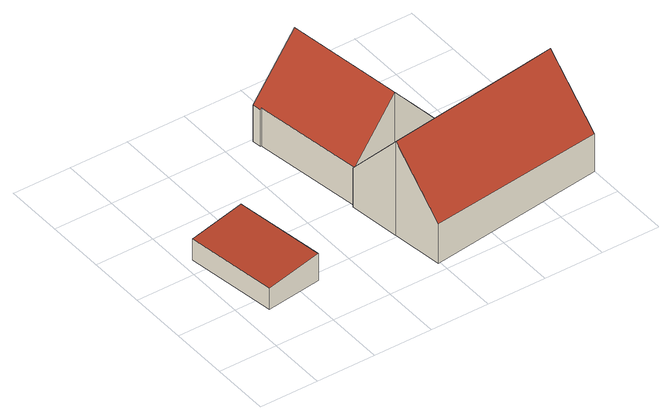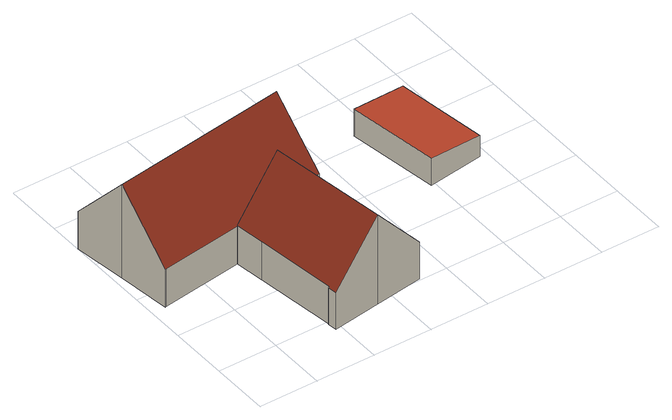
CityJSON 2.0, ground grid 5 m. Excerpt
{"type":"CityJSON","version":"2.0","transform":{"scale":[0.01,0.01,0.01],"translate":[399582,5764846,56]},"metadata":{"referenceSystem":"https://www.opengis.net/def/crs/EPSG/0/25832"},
"CityObjects":{
"building1":{"type":"Building","attributes":{"Gemeindeschluessel":"05515000","Geometrietyp2DReferenz":"3000","function":"31001_2460","roofType":"2100","measuredHeight":2.46},"geometry":[{"type":"Solid","lod":"2","boundaries":[[[[0,1,2,3]],[[4,5,1,0]],[[6,7,5,4]],[[3,2,7,6]],[[4,0,3,6]],[[1,5,7,2]]]],"semantics":{"surfaces":[{"type":"WallSurface"},{"type":"RoofSurface"},{"type":"GroundSurface"}],"values":[[0,0,0,0,1,2]]}}]},
"building2":{"type":"Building","attributes":{"Gemeindeschluessel":"05515000","Geometrietyp2DReferenz":"3000","function":"31001_1000"},"address":[{"country":"Germany","locality":"Münster","thoroughfareNumber":"79","thoroughfareName":"Rösteberg"}],"children":["building2-1","building2-2"]},
"building2-1":{"type":"BuildingPart","attributes":{"roofType":"3100","measuredHeight":8.14},"parents":["building2"],"geometry":[{"type":"Solid","lod":"2","boundaries":[[[[8,9,10,11]],[[12,13,9,8]],[[14,15,13,12]],[[16,17,15,14]],[[18,19,20,21]],[[22,23,19,18]],[[24,25,23,22]],[[26,27,25,24]],[[28,29,27,26]],[[30,31,29,28]],[[11,10,31,30]],[[24,22,18,21,32,33,26]],[[34,16,14,12,8,11,30,28,26,33]],[[9,13,15,17,35,20,19,23,25,27,29,31,10]],[[34,33,36]],[[17,16,34,36,35]],[[36,33,32]],[[20,35,36,32,21]]]],"semantics":{"surfaces":[{"type":"WallSurface"},{"type":"RoofSurface"},{"type":"GroundSurface"},{"type":"ClosureSurface"}],"values":[[0,0,0,0,0,0,0,0,0,0,0,1,1,2,0,3,0,3]]}}]},
"building2-2":{"type":"BuildingPart","attributes":{"roofType":"3100","measuredHeight":8.56},"parents":["building2"],"geometry":[{"type":"Solid","lod":"2","boundaries":[[[[37,15,17,16,38]],[[39,40,15,37]],[[41,42,40,39]],[[43,44,42,41]],[[45,46,44,43]],[[47,48,46,45]],[[49,50,48,47]],[[51,52,50,49]],[[53,21,20,52,51]],[[47,45,43,49]],[[41,39,37,38,34,36,32,53,51,49,43]],[[15,40,42,44,46,48,50,52,20,35,17]],[[16,34,38]],[[21,53,32]],[[16,17,35,36,34]],[[35,20,21,32,36]]]],"semantics":{"surfaces":[{"type":"WallSurface"},{"type":"RoofSurface"},{"type":"GroundSurface"},{"type":"ClosureSurface"}],"values":[[0,0,0,0,0,0,0,0,0,1,1,2,0,0,3,3]]}}]}
},
"vertices":[
[189,343,305],[189,343,114],[663,407,114],[663,407,360],[75,1125,305],[75,1125,114],[549,1188,360],[549,1188,114],
[2144,1333,440],[2144,1333,95],[2050,2020,95],[2050,2020,435],[2178,1085,441],[2178,1085,95],[2179,1085,441],[2179,1085,95],[2179,1079,441],[2179,1079,95],[1249,1904,443],[1249,1904,95],[1385,960,95],[1385,960,444],[1239,1903,431],[1239,1903,95],[1227,1980,430],[1227,1980,95],[1636,2039,908],[1636,2039,95],[2046,2098,427],[2046,2098,95],[2056,2021,427],[2056,2021,95],[1393,962,453],[1782,1019,908],[2176,1078,445],[1782,1019,95],[1782,1019,449],
[2179,1085,437],[2179,1079,445],[2873,1182,438],[2873,1182,95],[2882,1183,438],[2882,1183,95],[2940,731,950],[2940,731,95],[2998,279,437],[2998,279,95],[1487,83,454],[1487,83,95],[1427,520,950],[1427,520,95],[1367,958,454],[1367,958,95],[1385,960,454]
]}
